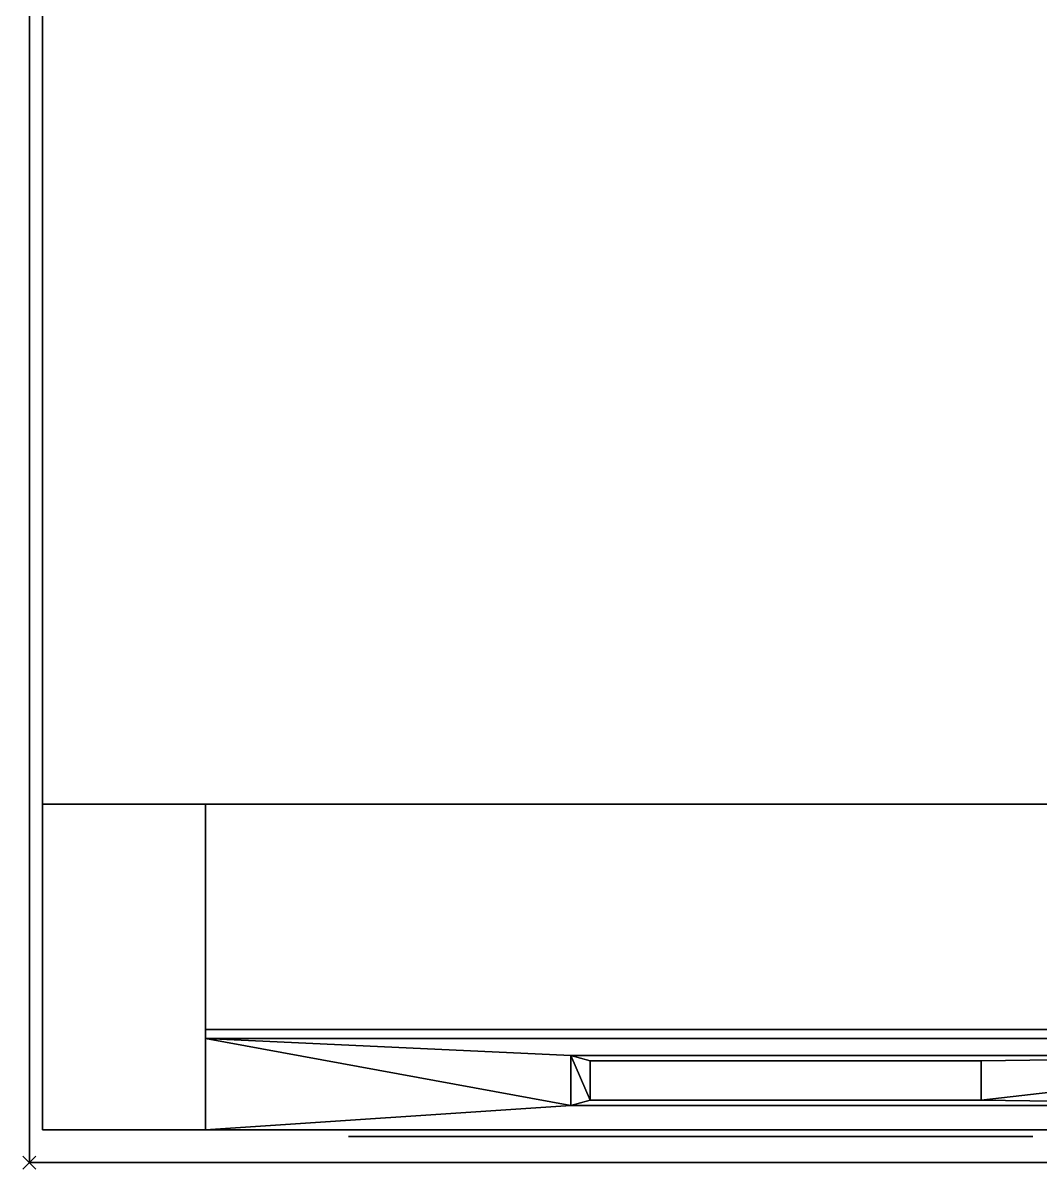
# Model space of a CAD drawing. Header units: millimetres. Extents: x -1 to 1346, y -1098 to 14.
# Drawn here: x -1 to 155.1, y -701 to -525.1 of the extents above; entities that cross this region are included whole.
import ezdxf

# ---------------------------------------------------------------- set-up
doc = ezdxf.new("R2010")
doc.units = ezdxf.units.MM
doc.header["$PDMODE"] = 3
doc.linetypes.add('NASCOSTA', pattern=[9.525, 6.35, -3.175])
for name, color, linetype in [('IQ_200_2D', 1, 'Continuous'), ('IQ_200_3D', 1, 'Continuous'), ('IQ_204_2D', 7, 'Continuous'), ('IQ_BLACK_3D', 250, 'Continuous'), ('IQ_BLUE_3D', 5, 'Continuous'), ('IQ_DARKGRAY_3D', 252, 'Continuous'), ('IQ_GRAY_3D', 9, 'Continuous'), ('IQ_INS_3D', 3, 'Continuous')]:
    doc.layers.add(name, color=color, linetype=linetype)

# ---------------------------------------------------------------- blocks, each defined once
blk = doc.blocks.new('hpp_cutout_2c_l_3d')
at = {"layer": 'IQ_200_3D'}
mesh = blk.add_polyface(dxfattribs=at)
corners = [(1345, 0, 50), (0, 0, 50), (0, -700, 50), (1345, -700, 50)]
mesh.append_faces([[corners[k] for k in face] for face in [(0, 1, 2, 3)]])
mesh = blk.add_polyface(dxfattribs=at)
corners = [(1345, -700, 0), (0, -700, 0), (0, 0, 0), (1345, 0, 0)]
mesh.append_faces([[corners[k] for k in face] for face in [(0, 1, 2, 3)]])
mesh = blk.add_polyface(dxfattribs=at)
corners = [(0, 0, 0), (0, -700, 0), (0, -700, 50), (0, 0, 50)]
mesh.append_faces([[corners[k] for k in face] for face in [(0, 1, 2, 3)]])
mesh = blk.add_polyface(dxfattribs=at)
corners = [(1345, -700, 50), (0, -700, 50), (0, -700, 0), (1345, -700, 0)]
mesh.append_faces([[corners[k] for k in face] for face in [(0, 1, 2, 3)]])
blk = doc.blocks.new('hpp_elx_bi_tn_l')
at = {"layer": 'IQ_200_3D'}
mesh = blk.add_polyface(dxfattribs=at)
corners = [(0, -50, 568.83), (0, -34.6, 626.33), (0, -34.6, 675), (0, 0, 675), (0, 0, 47), (0, -50, 47)]
mesh.append_faces([[corners[k] for k in face] for face in [(1, 3, 0)]], dxfattribs={"vtx0": -1, "vtx1": -1})
mesh.append_faces([[corners[k] for k in face] for face in [(4, 5, 0, 3), (1, 2, 3)]], dxfattribs={"vtx2": -1})
mesh = blk.add_polyface(dxfattribs=at)
corners = [(369, -50, 47), (0, -50, 47), (0, 0, 47), (369, 0, 47)]
mesh.append_faces([[corners[k] for k in face] for face in [(0, 1, 2, 3)]])
mesh = blk.add_polyface(dxfattribs=at)
corners = [(369, 0, 675), (0, 0, 675), (0, -34.6, 675), (369, -34.6, 675)]
mesh.append_faces([[corners[k] for k in face] for face in [(0, 1, 2, 3)]])
mesh = blk.add_polyface(dxfattribs=at)
corners = [(369, -34.6, 675), (0, -34.6, 675), (0, -34.6, 626.33), (369, -34.6, 626.33)]
mesh.append_faces([[corners[k] for k in face] for face in [(0, 1, 2, 3)]])
mesh = blk.add_polyface(dxfattribs=at)
corners = [(369, -50, 47), (0, -50, 47), (0, -50, 568.83), (369, -50, 568.83)]
mesh.append_faces([[corners[k] for k in face] for face in [(0, 1, 2, 3)]])
at = {"layer": 'IQ_BLACK_3D'}
mesh = blk.add_polyface(dxfattribs=at)
corners = [(119.07, -45.45, 585.8), (119.07, -39.37, 608.52), (59.07, -39.37, 608.52), (59.07, -45.45, 585.8)]
mesh.append_faces([[corners[k] for k in face] for face in [(0, 1, 2, 3)]])
mesh = blk.add_polyface(dxfattribs=at)
corners = [(21.95, -51, 557.65), (21.95, -51, 549.65), (126.98, -51, 549.65), (126.98, -51, 557.65)]
mesh.append_faces([[corners[k] for k in face] for face in [(0, 1, 2, 3)]])
mesh = blk.add_polyface(dxfattribs=at)
corners = [(21.95, -51, 545.65), (21.95, -51, 537.64), (126.98, -51, 537.64), (126.98, -51, 545.65)]
mesh.append_faces([[corners[k] for k in face] for face in [(0, 1, 2, 3)]])
mesh = blk.add_polyface(dxfattribs=at)
corners = [(21.95, -51, 533.64), (21.95, -51, 525.64), (126.98, -51, 525.64), (126.98, -51, 533.64)]
mesh.append_faces([[corners[k] for k in face] for face in [(0, 1, 2, 3)]])
mesh = blk.add_polyface(dxfattribs=at)
corners = [(21.95, -51, 521.64), (21.95, -51, 513.64), (126.98, -51, 513.64), (126.98, -51, 521.64)]
mesh.append_faces([[corners[k] for k in face] for face in [(0, 1, 2, 3)]])
mesh = blk.add_polyface(dxfattribs=at)
corners = [(21.95, -51, 509.64), (21.95, -51, 501.63), (126.98, -51, 501.63), (126.98, -51, 509.64)]
mesh.append_faces([[corners[k] for k in face] for face in [(0, 1, 2, 3)]])
mesh = blk.add_polyface(dxfattribs=at)
corners = [(21.95, -51, 497.63), (21.95, -51, 489.63), (126.98, -51, 489.63), (126.98, -51, 497.63)]
mesh.append_faces([[corners[k] for k in face] for face in [(0, 1, 2, 3)]])
mesh = blk.add_polyface(dxfattribs=at)
corners = [(21.95, -51, 485.63), (21.95, -51, 477.63), (126.98, -51, 477.63), (126.98, -51, 485.63)]
mesh.append_faces([[corners[k] for k in face] for face in [(0, 1, 2, 3)]])
mesh = blk.add_polyface(dxfattribs=at)
corners = [(21.95, -51, 473.62), (21.95, -51, 465.62), (126.98, -51, 465.62), (126.98, -51, 473.62)]
mesh.append_faces([[corners[k] for k in face] for face in [(0, 1, 2, 3)]])
mesh = blk.add_polyface(dxfattribs=at)
corners = [(21.95, -51, 461.62), (21.95, -51, 453.62), (126.98, -51, 453.62), (126.98, -51, 461.62)]
mesh.append_faces([[corners[k] for k in face] for face in [(0, 1, 2, 3)]])
mesh = blk.add_polyface(dxfattribs=at)
corners = [(21.95, -51, 449.62), (21.95, -51, 441.62), (126.98, -51, 441.62), (126.98, -51, 449.62)]
mesh.append_faces([[corners[k] for k in face] for face in [(0, 1, 2, 3)]])
mesh = blk.add_polyface(dxfattribs=at)
corners = [(21.95, -51, 437.61), (21.95, -51, 429.61), (126.98, -51, 429.61), (126.98, -51, 437.61)]
mesh.append_faces([[corners[k] for k in face] for face in [(0, 1, 2, 3)]])
mesh = blk.add_polyface(dxfattribs=at)
corners = [(21.95, -51, 425.61), (21.95, -51, 417.61), (126.98, -51, 417.61), (126.98, -51, 425.61)]
mesh.append_faces([[corners[k] for k in face] for face in [(0, 1, 2, 3)]])
mesh = blk.add_polyface(dxfattribs=at)
corners = [(21.95, -51, 413.61), (21.95, -51, 405.6), (126.98, -51, 405.6), (126.98, -51, 413.61)]
mesh.append_faces([[corners[k] for k in face] for face in [(0, 1, 2, 3)]])
mesh = blk.add_polyface(dxfattribs=at)
corners = [(21.95, -51, 401.6), (21.95, -51, 393.6), (126.98, -51, 393.6), (126.98, -51, 401.6)]
mesh.append_faces([[corners[k] for k in face] for face in [(0, 1, 2, 3)]])
mesh = blk.add_polyface(dxfattribs=at)
corners = [(21.95, -51, 389.6), (21.95, -51, 381.6), (126.98, -51, 381.6), (126.98, -51, 389.6)]
mesh.append_faces([[corners[k] for k in face] for face in [(0, 1, 2, 3)]])
mesh = blk.add_polyface(dxfattribs=at)
corners = [(21.95, -51, 377.6), (21.95, -51, 369.59), (126.98, -51, 369.59), (126.98, -51, 377.6)]
mesh.append_faces([[corners[k] for k in face] for face in [(0, 1, 2, 3)]])
mesh = blk.add_polyface(dxfattribs=at)
corners = [(21.95, -51, 151.53), (21.95, -51, 143.53), (126.98, -51, 143.53), (126.98, -51, 151.53)]
mesh.append_faces([[corners[k] for k in face] for face in [(0, 1, 2, 3)]])
mesh = blk.add_polyface(dxfattribs=at)
corners = [(21.95, -51, 139.53), (21.95, -51, 131.52), (126.98, -51, 131.52), (126.98, -51, 139.53)]
mesh.append_faces([[corners[k] for k in face] for face in [(0, 1, 2, 3)]])
mesh = blk.add_polyface(dxfattribs=at)
corners = [(21.95, -51, 127.52), (21.95, -51, 119.52), (126.98, -51, 119.52), (126.98, -51, 127.52)]
mesh.append_faces([[corners[k] for k in face] for face in [(0, 1, 2, 3)]])
mesh = blk.add_polyface(dxfattribs=at)
corners = [(21.95, -51, 115.52), (21.95, -51, 107.52), (126.98, -51, 107.52), (126.98, -51, 115.52)]
mesh.append_faces([[corners[k] for k in face] for face in [(0, 1, 2, 3)]])
mesh = blk.add_polyface(dxfattribs=at)
corners = [(21.95, -51, 103.52), (21.95, -51, 95.51), (126.98, -51, 95.51), (126.98, -51, 103.52)]
mesh.append_faces([[corners[k] for k in face] for face in [(0, 1, 2, 3)]])
mesh = blk.add_polyface(dxfattribs=at)
corners = [(21.95, -51, 91.51), (21.95, -51, 83.51), (126.98, -51, 83.51), (126.98, -51, 91.51)]
mesh.append_faces([[corners[k] for k in face] for face in [(0, 1, 2, 3)]])
mesh = blk.add_polyface(dxfattribs=at)
corners = [(21.95, -51, 79.51), (21.95, -51, 71.51), (126.98, -51, 71.51), (126.98, -51, 79.51)]
mesh.append_faces([[corners[k] for k in face] for face in [(0, 1, 2, 3)]])
mesh = blk.add_polyface(dxfattribs=at)
corners = [(21.95, -51, 67.51), (21.95, -51, 59.5), (126.98, -51, 59.5), (126.98, -51, 67.51)]
mesh.append_faces([[corners[k] for k in face] for face in [(0, 1, 2, 3)]])
mesh = blk.add_polyface(dxfattribs=at)
corners = [(21.95, -51, 247.56), (21.95, -51, 239.56), (126.98, -51, 239.56), (126.98, -51, 247.56)]
mesh.append_faces([[corners[k] for k in face] for face in [(0, 1, 2, 3)]])
mesh = blk.add_polyface(dxfattribs=at)
corners = [(21.95, -51, 235.56), (21.95, -51, 227.55), (126.98, -51, 227.55), (126.98, -51, 235.56)]
mesh.append_faces([[corners[k] for k in face] for face in [(0, 1, 2, 3)]])
mesh = blk.add_polyface(dxfattribs=at)
corners = [(21.95, -51, 223.55), (21.95, -51, 215.55), (126.98, -51, 215.55), (126.98, -51, 223.55)]
mesh.append_faces([[corners[k] for k in face] for face in [(0, 1, 2, 3)]])
mesh = blk.add_polyface(dxfattribs=at)
corners = [(21.95, -51, 211.55), (21.95, -51, 203.55), (126.98, -51, 203.55), (126.98, -51, 211.55)]
mesh.append_faces([[corners[k] for k in face] for face in [(0, 1, 2, 3)]])
mesh = blk.add_polyface(dxfattribs=at)
corners = [(21.95, -51, 199.54), (21.95, -51, 191.54), (126.98, -51, 191.54), (126.98, -51, 199.54)]
mesh.append_faces([[corners[k] for k in face] for face in [(0, 1, 2, 3)]])
mesh = blk.add_polyface(dxfattribs=at)
corners = [(21.95, -51, 187.54), (21.95, -51, 179.54), (126.98, -51, 179.54), (126.98, -51, 187.54)]
mesh.append_faces([[corners[k] for k in face] for face in [(0, 1, 2, 3)]])
mesh = blk.add_polyface(dxfattribs=at)
corners = [(21.95, -51, 175.54), (21.95, -51, 167.54), (126.98, -51, 167.54), (126.98, -51, 175.54)]
mesh.append_faces([[corners[k] for k in face] for face in [(0, 1, 2, 3)]])
mesh = blk.add_polyface(dxfattribs=at)
corners = [(21.95, -51, 163.53), (21.95, -51, 155.53), (126.98, -51, 155.53), (126.98, -51, 163.53)]
mesh.append_faces([[corners[k] for k in face] for face in [(0, 1, 2, 3)]])
at = {"layer": 'IQ_BLUE_3D'}
mesh = blk.add_polyface(dxfattribs=at)
corners = [(369, -35.97, 621.21), (369, -34.6, 626.33), (0, -34.6, 626.33), (0, -35.97, 621.21), (214.63, -35.97, 621.21), (223.47, -37.29, 616.28), (333.85, -37.29, 616.28), (342.69, -35.97, 621.21)]
mesh.append_faces([[corners[k] for k in face] for face in [(5, 6, 7, 4), (2, 3, 4, 1)]], dxfattribs={"vtx2": -1})
mesh.append_faces([[corners[k] for k in face] for face in [(7, 0, 1, 4)]], dxfattribs={"vtx2": -1, "vtx3": -1})
at = {"layer": 'IQ_DARKGRAY_3D'}
mesh = blk.add_polyface(dxfattribs=at)
corners = [(56.07, -38.59, 611.42), (56.07, -46.23, 582.9), (178.75, -46.23, 582.9), (178.75, -38.59, 611.42), (59.07, -45.45, 585.8), (59.07, -39.37, 608.52), (119.07, -39.37, 608.52), (119.07, -45.45, 585.8)]
mesh.append_faces([[corners[k] for k in face] for face in [(5, 0, 4), (1, 4, 0)]], dxfattribs={"vtx0": -1, "vtx1": -1})
mesh.append_faces([[corners[k] for k in face] for face in [(3, 6, 7), (6, 3, 0, 5), (7, 2, 3)]], dxfattribs={"vtx0": -1, "vtx2": -1})
mesh.append_faces([[corners[k] for k in face] for face in [(1, 2, 7, 4)]], dxfattribs={"vtx1": -1, "vtx3": -1})
at = {"layer": 'IQ_GRAY_3D'}
mesh = blk.add_polyface(dxfattribs=at)
corners = [(369, -35.97, 621.21), (342.69, -35.97, 621.21), (333.85, -37.29, 616.28), (223.47, -37.29, 616.28), (214.63, -35.97, 621.21), (0, -35.97, 621.21), (0, -50, 568.83), (369, -50, 568.83), (56.07, -38.59, 611.42), (178.75, -38.59, 611.42), (178.75, -46.23, 582.9), (56.07, -46.23, 582.9)]
mesh.append_faces([[corners[k] for k in face] for face in [(2, 7, 1), (4, 10, 3), (8, 5, 11), (6, 11, 5)]], dxfattribs={"vtx0": -1, "vtx1": -1})
mesh.append_faces([[corners[k] for k in face] for face in [(7, 3, 10)]], dxfattribs={"vtx0": -1, "vtx1": -1, "vtx2": -1})
mesh.append_faces([[corners[k] for k in face] for face in [(7, 2, 3)]], dxfattribs={"vtx0": -1, "vtx2": -1})
mesh.append_faces([[corners[k] for k in face] for face in [(9, 10, 4)]], dxfattribs={"vtx1": -1, "vtx2": -1})
mesh.append_faces([[corners[k] for k in face] for face in [(8, 9, 4, 5), (10, 11, 6, 7)]], dxfattribs={"vtx1": -1, "vtx3": -1})
mesh.append_faces([[corners[k] for k in face] for face in [(7, 0, 1)]], dxfattribs={"vtx2": -1})

msp = doc.modelspace()

# ---------------------------------------------------------------- linework, layer by layer
at = {"layer": 'IQ_200_2D'}
msp.add_lwpolyline([(0, 0), (1345, 0), (1345, -700), (0, -700)], close=True, dxfattribs=at)
at = {"layer": 'IQ_200_3D'}
for points, invisible_edges in [([(2, -645, 203), (2, -695, 855), (2, 0, 855), (2, 0, 155)], 9), ([(2, -645, 155), (2, -645, 203), (2, 0, 155)], 2), ([(2, -695, 855), (2, -645, 203), (2, -695, 203)], 1), ([(27, -645, 203), (2, -645, 203), (2, -645, 155), (1343, -645, 155)], 8), ([(1343, -645, 155), (1343, -645, 203), (1318, -645, 203), (27, -645, 203)], 12), ([(27, -645, 203), (27, -695, 203), (27, -695, 724.83), (27, -645, 831)], 4), ([(1318, -645, 203), (1318, -645, 855), (27, -645, 855), (27, -645, 203)], 8), ([(1318, -645, 203), (1318, -645, 855), (27, -645, 855), (27, -645, 203)], 4)]:
    msp.add_3dface(points, dxfattribs=dict(at, invisible_edges=invisible_edges))
for points in [[(1343, -645, 155), (2, -645, 155), (2, 0, 155), (1343, 0, 155)], [(27, -695, 203), (2, -695, 203), (2, -645, 203), (27, -645, 203)], [(27, -695, 855), (27, -695, 203), (27, -645, 203), (27, -645, 855)], [(2, -695, 855), (2, -695, 203), (27, -695, 203), (27, -695, 855)]]:
    msp.add_3dface(points, dxfattribs=at)
at = {"layer": 'IQ_204_2D', "linetype": 'NASCOSTA', "ltscale": 10}
msp.add_line((2, -645), (1343, -645), dxfattribs=at)
at = {"layer": 'IQ_204_2D', "color": 7, "linetype": 'NASCOSTA', "ltscale": 10}
msp.add_lwpolyline([(2, 0), (1343, 0), (1343, -645), (2, -645)], close=True, dxfattribs=at)
at = {"layer": 'IQ_INS_3D'}
msp.add_point((0, -700), dxfattribs=at)

# ---------------------------------------------------------------- block references
for name, p in [('hpp_cutout_2c_l_3d', (0, 0, 855)), ('hpp_elx_bi_tn_l', (27, -645, 155))]:
    msp.add_blockref(name, p)

doc.saveas('drawing.dxf')
